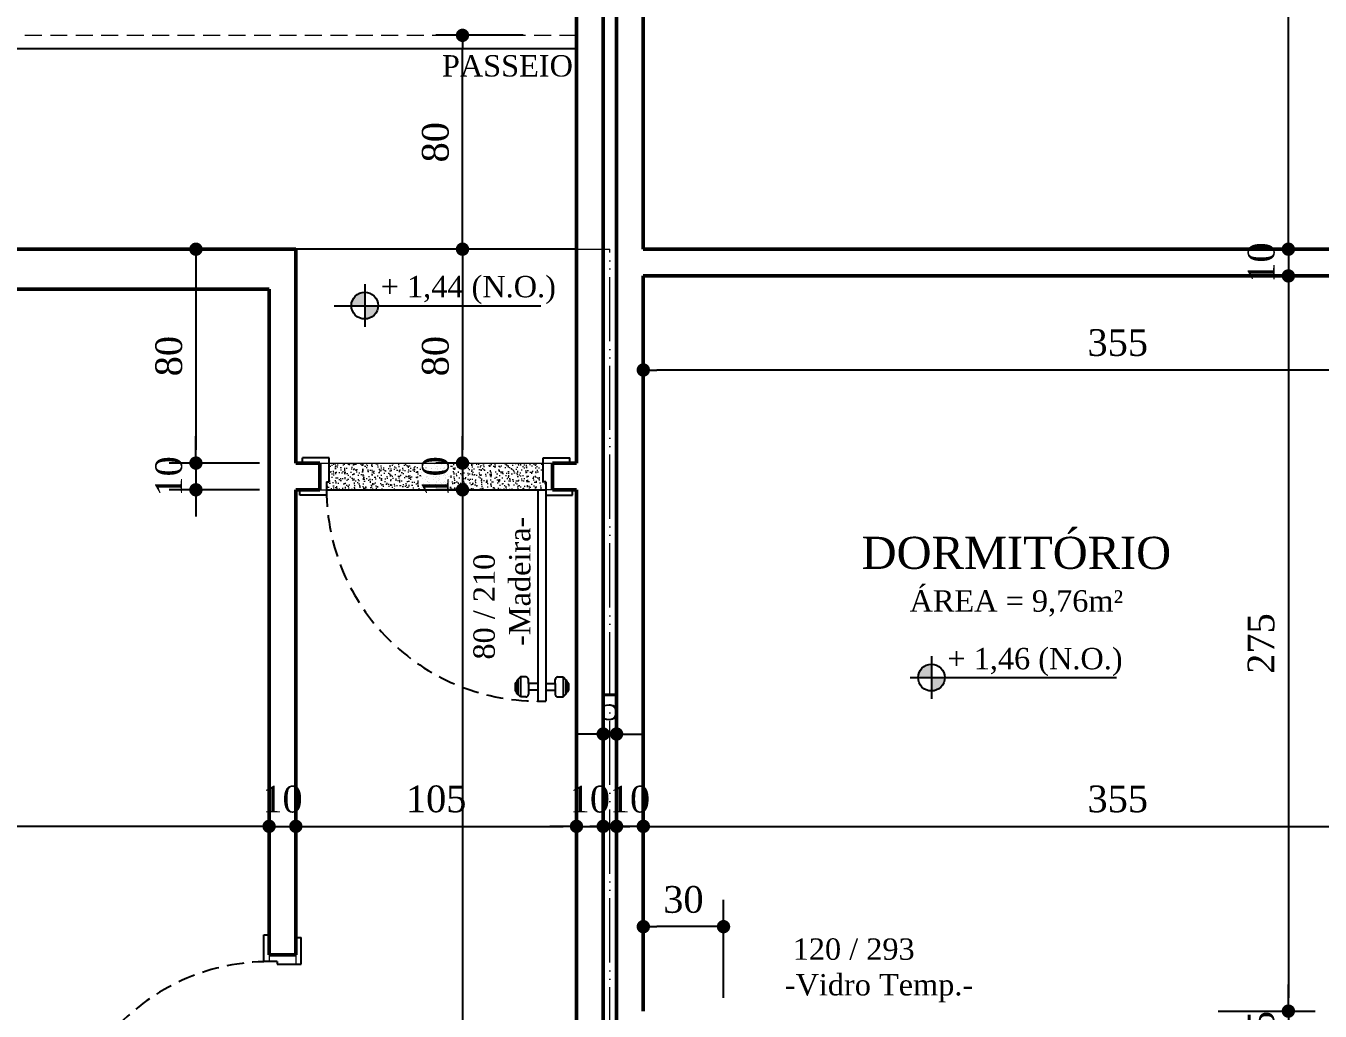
# Model space of a CAD drawing. Header units: millimetres. Extents: x 81693 to 98868, y 6565 to 11437.
# Drawn here: x 82717.8 to 83202, y 9680.7 to 10049.2 of the extents above; entities that cross this region are included whole.
import ezdxf

# ---------------------------------------------------------------- set-up
doc = ezdxf.new("R2010")
doc.units = ezdxf.units.MM
doc.linetypes.add('ACAD_ISO05W100', pattern=[33, 24, -3, 0, -3, 0, -3])
doc.linetypes.add('HIDDEN', pattern=[9.525, 6.35, -3.175])
for name, color, linetype, lineweight in [('Cotas', 12, 'Continuous', 5), ('Parede Baixa', 5, 'Continuous', 50), ('Pisos Externos', 15, 'Continuous', 9), ('Portas - Janelas', 2, 'Continuous', 20), ('Projeção Balanço', 2, 'ACAD_ISO05W100', 20), ('Projeção Cobertura', 2, 'HIDDEN', 20)]:
    doc.layers.add(name, color=color, linetype=linetype, lineweight=lineweight)
for name, color, linetype in [('Fachada', 3, 'Continuous'), ('Hachuria - Moveis', 1, 'Continuous'), ('Piso', 55, 'Continuous'), ('PN010', 1, 'Continuous'), ('PORTAS', 3, 'Continuous'), ('Portas-Cotas', 2, 'Continuous'), ('Portas-Projeção', 55, 'HIDDEN'), ('Texto', 2, 'Continuous')]:
    doc.layers.add(name, color=color, linetype=linetype)
doc.styles.add('Valéria', font='romantic.ttf', dxfattribs={"height": 10})
doc.dimstyles.new('Cota - 50', dxfattribs={"dimtxt": 10, "dimasz": 5, "dimexe": 10, "dimexo": 20, "dimgap": 5, "dimtad": 1, "dimtxsty": 'Valéria', "dimblk": 'DOT', "dimcen": 0, "dimclrd": 12, "dimclre": 12, "dimclrt": 2, "dimazin": 2, "dimtfac": 1, "dimtix": 1, "dimtmove": 0, "dimatfit": 3, "dimldrblk": 'DOT', "dimfxl": 1, "dimarcsym": 0})

# ---------------------------------------------------------------- blocks, each defined once
blk = doc.blocks.new('_Dot')
at = {"color": 0, "linetype": 'ByBlock', "lineweight": -2}
blk.add_line((-0.5, 0), (-1, 0), dxfattribs=at)
at = {"color": 0, "linetype": 'ByBlock', "const_width": 0.5}
blk.add_lwpolyline([(-0.25, 0, 1), (0.25, 0, 1)], format="xyb", close=True, dxfattribs=at)
blk = doc.blocks.new('*D576')
at = {"layer": 'Cotas', "color": 12, "lineweight": -2, "transparency": 16777216}
for p, q in [((83190.12, 9970.7), (83190.12, 9975.7)), ((83163.79, 9965.7), (83200.12, 9965.7)), ((83190.12, 9965.7), (83190.12, 9955.7)), ((83163.79, 9955.7), (83200.12, 9955.7)), ((83190.12, 9950.7), (83190.12, 9945.7))]:
    blk.add_line(p, q, dxfattribs=at)
at = {"layer": 'Defpoints', "color": 0, "transparency": 16777216}
for p in [(83143.79, 9965.7), (83143.79, 9955.7), (83190.12, 9955.7)]:
    blk.add_point(p, dxfattribs=at)
at = {"layer": 'Cotas', "color": 12, "lineweight": -2, "transparency": 16777216, "xscale": 5, "yscale": 5, "zscale": 5}
for p, rotation in [((83190.12, 9965.7), 270), ((83190.12, 9955.7), 90)]:
    blk.add_blockref('_Dot', p, dxfattribs=dict(at, rotation=rotation))
at = {"layer": 'Cotas', "color": 2, "transparency": 16777216, "insert": (83180.01, 9960.7), "char_height": 10, "attachment_point": 5, "rotation": 90, "style": 'Valéria'}
blk.add_mtext('10', dxfattribs=at)
blk = doc.blocks.new('*D577')
at = {"layer": 'Cotas', "color": 12, "lineweight": -2, "transparency": 16777216}
for p, q in [((83163.79, 10240.7), (83200.12, 10240.7)), ((83190.12, 9970.7), (83190.12, 10235.7)), ((83163.79, 9965.7), (83200.12, 9965.7))]:
    blk.add_line(p, q, dxfattribs=at)
at = {"layer": 'Defpoints', "color": 0, "transparency": 16777216}
for p in [(83143.79, 10240.7), (83190.12, 10240.7), (83143.79, 9965.7)]:
    blk.add_point(p, dxfattribs=at)
at = {"layer": 'Cotas', "color": 12, "lineweight": -2, "transparency": 16777216, "xscale": 5, "yscale": 5, "zscale": 5}
for p, rotation in [((83190.12, 10240.7), 90), ((83190.12, 9965.7), 270)]:
    blk.add_blockref('_Dot', p, dxfattribs=dict(at, rotation=rotation))
at = {"layer": 'Cotas', "color": 2, "transparency": 16777216, "insert": (83179.93, 10103.2), "char_height": 10, "attachment_point": 5, "rotation": 90, "style": 'Valéria'}
blk.add_mtext('275', dxfattribs=at)
blk = doc.blocks.new('*D578')
at = {"layer": 'Cotas', "color": 12, "lineweight": -2, "transparency": 16777216}
for p, q in [((83163.79, 9955.7), (83200.12, 9955.7)), ((83190.12, 9950.7), (83190.12, 9685.7)), ((83163.79, 9680.7), (83200.12, 9680.7))]:
    blk.add_line(p, q, dxfattribs=at)
at = {"layer": 'Defpoints', "color": 0, "transparency": 16777216}
for p in [(83143.79, 9955.7), (83143.79, 9680.7), (83190.12, 9680.7)]:
    blk.add_point(p, dxfattribs=at)
at = {"layer": 'Cotas', "color": 12, "lineweight": -2, "transparency": 16777216, "xscale": 5, "yscale": 5, "zscale": 5}
for p, rotation in [((83190.12, 9955.7), 90), ((83190.12, 9680.7), 270)]:
    blk.add_blockref('_Dot', p, dxfattribs=dict(at, rotation=rotation))
at = {"layer": 'Cotas', "color": 2, "transparency": 16777216, "insert": (83179.93, 9818.2), "char_height": 10, "attachment_point": 5, "rotation": 90, "style": 'Valéria'}
blk.add_mtext('275', dxfattribs=at)
blk = doc.blocks.new('*D579')
at = {"layer": 'Cotas', "color": 12, "lineweight": -2, "transparency": 16777216}
for p, q in [((83190.12, 9685.7), (83190.12, 9690.7)), ((83163.79, 9680.7), (83200.12, 9680.7)), ((83190.12, 9680.7), (83190.12, 9665.7)), ((83163.79, 9665.7), (83200.12, 9665.7)), ((83190.12, 9660.7), (83190.12, 9655.7))]:
    blk.add_line(p, q, dxfattribs=at)
at = {"layer": 'Defpoints', "color": 0, "transparency": 16777216}
for p in [(83143.79, 9680.7), (83143.79, 9665.7), (83190.12, 9665.7)]:
    blk.add_point(p, dxfattribs=at)
at = {"layer": 'Cotas', "color": 12, "lineweight": -2, "transparency": 16777216, "xscale": 5, "yscale": 5, "zscale": 5}
for p, rotation in [((83190.12, 9680.7), 270), ((83190.12, 9665.7), 90)]:
    blk.add_blockref('_Dot', p, dxfattribs=dict(at, rotation=rotation))
at = {"layer": 'Cotas', "color": 2, "transparency": 16777216, "insert": (83179.93, 9673.2), "char_height": 10, "attachment_point": 5, "rotation": 90, "style": 'Valéria'}
blk.add_mtext('15', dxfattribs=at)
blk = doc.blocks.new('*D590')
at = {"layer": 'Cotas', "color": 12, "lineweight": -2, "transparency": 16777216}
for p, q in [((82948.79, 9935.7), (82948.79, 9910.51)), ((83303.79, 9935.7), (83303.79, 9910.51)), ((83298.79, 9920.51), (82953.79, 9920.51))]:
    blk.add_line(p, q, dxfattribs=at)
at = {"layer": 'Defpoints', "color": 0, "transparency": 16777216}
for p in [(82948.79, 9955.7), (83303.79, 9955.7), (82948.79, 9920.51)]:
    blk.add_point(p, dxfattribs=at)
at = {"layer": 'Cotas', "color": 12, "lineweight": -2, "transparency": 16777216, "xscale": 5, "yscale": 5, "zscale": 5, "rotation": 180}
blk.add_blockref('_Dot', (82948.79, 9920.51), dxfattribs=at)
at = {"layer": 'Cotas', "color": 12, "lineweight": -2, "transparency": 16777216, "xscale": 5, "yscale": 5, "zscale": 5}
blk.add_blockref('_Dot', (83303.79, 9920.51), dxfattribs=at)
at = {"layer": 'Cotas', "color": 2, "transparency": 16777216, "insert": (83126.29, 9930.71), "char_height": 10, "attachment_point": 5, "style": 'Valéria'}
blk.add_mtext('355', dxfattribs=at)
blk = doc.blocks.new('*D606')
at = {"layer": 'Cotas', "color": 12, "lineweight": -2, "transparency": 16777216}
for p, q in [((82453.79, 9765.6), (82453.79, 9739.81)), ((82808.79, 9765.6), (82808.79, 9739.81)), ((82803.79, 9749.81), (82458.79, 9749.81))]:
    blk.add_line(p, q, dxfattribs=at)
at = {"layer": 'Defpoints', "color": 0, "transparency": 16777216}
for p in [(82453.79, 9785.6), (82808.79, 9785.6), (82453.79, 9749.81)]:
    blk.add_point(p, dxfattribs=at)
at = {"layer": 'Cotas', "color": 12, "lineweight": -2, "transparency": 16777216, "xscale": 5, "yscale": 5, "zscale": 5, "rotation": 180}
blk.add_blockref('_Dot', (82453.79, 9749.81), dxfattribs=at)
at = {"layer": 'Cotas', "color": 12, "lineweight": -2, "transparency": 16777216, "xscale": 5, "yscale": 5, "zscale": 5}
blk.add_blockref('_Dot', (82808.79, 9749.81), dxfattribs=at)
at = {"layer": 'Cotas', "color": 2, "transparency": 16777216, "insert": (82631.29, 9760.01), "char_height": 10, "attachment_point": 5, "style": 'Valéria'}
blk.add_mtext('355', dxfattribs=at)
blk = doc.blocks.new('*D607')
at = {"layer": 'Cotas', "color": 12, "lineweight": -2, "transparency": 16777216}
for p, q in [((82798.79, 9965.7), (82771.41, 9965.7)), ((82781.41, 9960.7), (82781.41, 9890.7)), ((82805.2, 9885.7), (82771.41, 9885.7))]:
    blk.add_line(p, q, dxfattribs=at)
at = {"layer": 'Defpoints', "color": 0, "transparency": 16777216}
for p in [(82818.79, 9965.7), (82781.41, 9885.7), (82825.2, 9885.7)]:
    blk.add_point(p, dxfattribs=at)
at = {"layer": 'Cotas', "color": 12, "lineweight": -2, "transparency": 16777216, "xscale": 5, "yscale": 5, "zscale": 5}
for p, rotation in [((82781.41, 9965.7), 90), ((82781.41, 9885.7), 270)]:
    blk.add_blockref('_Dot', p, dxfattribs=dict(at, rotation=rotation))
at = {"layer": 'Cotas', "color": 2, "transparency": 16777216, "insert": (82771.3, 9925.7), "char_height": 10, "attachment_point": 5, "rotation": 90, "style": 'Valéria'}
blk.add_mtext('80', dxfattribs=at)
blk = doc.blocks.new('*D632')
at = {"layer": 'Cotas', "color": 12, "lineweight": -2, "transparency": 16777216}
for p, q in [((82808.79, 9772.42), (82808.79, 9739.81)), ((82818.79, 9772.42), (82818.79, 9739.81)), ((82803.79, 9749.81), (82798.79, 9749.81)), ((82808.79, 9749.81), (82818.79, 9749.81)), ((82823.79, 9749.81), (82828.79, 9749.81))]:
    blk.add_line(p, q, dxfattribs=at)
at = {"layer": 'Defpoints', "color": 0, "transparency": 16777216}
for p in [(82808.79, 9792.42), (82818.79, 9792.42), (82818.79, 9749.81)]:
    blk.add_point(p, dxfattribs=at)
at = {"layer": 'Cotas', "color": 12, "lineweight": -2, "transparency": 16777216, "xscale": 5, "yscale": 5, "zscale": 5}
blk.add_blockref('_Dot', (82808.79, 9749.81), dxfattribs=at)
at = {"layer": 'Cotas', "color": 12, "lineweight": -2, "transparency": 16777216, "xscale": 5, "yscale": 5, "zscale": 5, "rotation": 180}
blk.add_blockref('_Dot', (82818.79, 9749.81), dxfattribs=at)
at = {"layer": 'Cotas', "color": 2, "transparency": 16777216, "insert": (82813.79, 9759.92), "char_height": 10, "attachment_point": 5, "style": 'Valéria'}
blk.add_mtext('10', dxfattribs=at)
blk = doc.blocks.new('*D633')
at = {"layer": 'Cotas', "color": 12, "lineweight": -2, "transparency": 16777216}
for p, q in [((82923.79, 9772.42), (82923.79, 9739.81)), ((82823.79, 9749.81), (82918.79, 9749.81)), ((82818.79, 9745.6), (82818.79, 9739.81))]:
    blk.add_line(p, q, dxfattribs=at)
at = {"layer": 'Defpoints', "color": 0, "transparency": 16777216}
for p in [(82923.79, 9792.42), (82818.79, 9765.6), (82923.79, 9749.81)]:
    blk.add_point(p, dxfattribs=at)
at = {"layer": 'Cotas', "color": 12, "lineweight": -2, "transparency": 16777216, "xscale": 5, "yscale": 5, "zscale": 5, "rotation": 180}
blk.add_blockref('_Dot', (82818.79, 9749.81), dxfattribs=at)
at = {"layer": 'Cotas', "color": 12, "lineweight": -2, "transparency": 16777216, "xscale": 5, "yscale": 5, "zscale": 5}
blk.add_blockref('_Dot', (82923.79, 9749.81), dxfattribs=at)
at = {"layer": 'Cotas', "color": 2, "transparency": 16777216, "insert": (82871.29, 9760.01), "char_height": 10, "attachment_point": 5, "style": 'Valéria'}
blk.add_mtext('105', dxfattribs=at)
blk = doc.blocks.new('*D468')
at = {"layer": 'Cotas', "color": 12, "lineweight": -2, "transparency": 16777216}
for p, q in [((82903.79, 9965.7), (82871.14, 9965.7)), ((82881.14, 9960.7), (82881.14, 9890.7)), ((82883.79, 9885.7), (82871.14, 9885.7))]:
    blk.add_line(p, q, dxfattribs=at)
at = {"layer": 'Defpoints', "color": 0, "transparency": 16777216}
for p in [(82923.79, 9965.7), (82881.14, 9885.7), (82903.79, 9885.7)]:
    blk.add_point(p, dxfattribs=at)
at = {"layer": 'Cotas', "color": 12, "lineweight": -2, "transparency": 16777216, "xscale": 5, "yscale": 5, "zscale": 5}
for p, rotation in [((82881.14, 9965.7), 90), ((82881.14, 9885.7), 270)]:
    blk.add_blockref('_Dot', p, dxfattribs=dict(at, rotation=rotation))
at = {"layer": 'Cotas', "color": 2, "transparency": 16777216, "insert": (82871.03, 9925.7), "char_height": 10, "attachment_point": 5, "rotation": 90, "style": 'Valéria'}
blk.add_mtext('80', dxfattribs=at)
blk = doc.blocks.new('*D469')
at = {"layer": 'Cotas', "color": 12, "lineweight": -2, "transparency": 16777216}
for p, q in [((82881.14, 9890.7), (82881.14, 9895.7)), ((82883.79, 9885.7), (82871.14, 9885.7)), ((82881.14, 9885.7), (82881.14, 9875.7)), ((82883.79, 9875.7), (82871.14, 9875.7)), ((82881.14, 9870.7), (82881.14, 9865.7))]:
    blk.add_line(p, q, dxfattribs=at)
at = {"layer": 'Defpoints', "color": 0, "transparency": 16777216}
for p in [(82903.79, 9885.7), (82881.14, 9875.7), (82903.79, 9875.7)]:
    blk.add_point(p, dxfattribs=at)
at = {"layer": 'Cotas', "color": 12, "lineweight": -2, "transparency": 16777216, "xscale": 5, "yscale": 5, "zscale": 5}
for p, rotation in [((82881.14, 9885.7), 270), ((82881.14, 9875.7), 90)]:
    blk.add_blockref('_Dot', p, dxfattribs=dict(at, rotation=rotation))
at = {"layer": 'Cotas', "color": 2, "transparency": 16777216, "insert": (82871.03, 9880.7), "char_height": 10, "attachment_point": 5, "rotation": 90, "style": 'Valéria'}
blk.add_mtext('10', dxfattribs=at)
blk = doc.blocks.new('*D470')
at = {"layer": 'Cotas', "color": 12, "lineweight": -2, "transparency": 16777216}
for p, q in [((82883.79, 9875.7), (82871.14, 9875.7)), ((82881.14, 9870.7), (82881.14, 9210.7)), ((82883.79, 9205.7), (82871.14, 9205.7))]:
    blk.add_line(p, q, dxfattribs=at)
at = {"layer": 'Defpoints', "color": 0, "transparency": 16777216}
for p in [(82903.79, 9875.7), (82881.14, 9205.7), (82903.79, 9205.7)]:
    blk.add_point(p, dxfattribs=at)
at = {"layer": 'Cotas', "color": 12, "lineweight": -2, "transparency": 16777216, "xscale": 5, "yscale": 5, "zscale": 5}
for p, rotation in [((82881.14, 9875.7), 90), ((82881.14, 9205.7), 270)]:
    blk.add_blockref('_Dot', p, dxfattribs=dict(at, rotation=rotation))
at = {"layer": 'Cotas', "color": 2, "transparency": 16777216, "insert": (82870.99, 9540.7), "char_height": 10, "attachment_point": 5, "rotation": 90, "style": 'Valéria'}
blk.add_mtext('670', dxfattribs=at)
blk = doc.blocks.new('*D350')
at = {"layer": 'Defpoints', "color": 0, "transparency": 16777216}
for p in [(82948.79, 9712.29), (82948.79, 9665.7), (82978.79, 9665.7)]:
    blk.add_point(p, dxfattribs=at)
at = {"layer": 'Piso', "color": 12, "lineweight": -2, "transparency": 16777216}
for p, q in [((82948.79, 9685.7), (82948.79, 9722.29)), ((82978.79, 9685.7), (82978.79, 9722.29)), ((82973.79, 9712.29), (82953.79, 9712.29))]:
    blk.add_line(p, q, dxfattribs=at)
at = {"layer": 'Piso', "color": 12, "lineweight": -2, "transparency": 16777216, "xscale": 5, "yscale": 5, "zscale": 5, "rotation": 180}
blk.add_blockref('_Dot', (82948.79, 9712.29), dxfattribs=at)
at = {"layer": 'Piso', "color": 12, "lineweight": -2, "transparency": 16777216, "xscale": 5, "yscale": 5, "zscale": 5}
blk.add_blockref('_Dot', (82978.79, 9712.29), dxfattribs=at)
at = {"layer": 'Piso', "color": 2, "transparency": 16777216, "insert": (82963.79, 9722.4), "char_height": 10, "attachment_point": 5, "style": 'Valéria'}
blk.add_mtext('30', dxfattribs=at)
blk = doc.blocks.new('*D351')
at = {"layer": 'Defpoints', "color": 0, "transparency": 16777216}
for p in [(82923.79, 9792.42), (82933.79, 9792.42), (82933.79, 9749.81)]:
    blk.add_point(p, dxfattribs=at)
at = {"layer": 'Piso', "color": 12, "lineweight": -2, "transparency": 16777216}
for p, q in [((82923.79, 9772.42), (82923.79, 9739.81)), ((82933.79, 9772.42), (82933.79, 9739.81)), ((82918.79, 9749.81), (82913.79, 9749.81)), ((82923.79, 9749.81), (82933.79, 9749.81)), ((82938.79, 9749.81), (82943.79, 9749.81))]:
    blk.add_line(p, q, dxfattribs=at)
at = {"layer": 'Piso', "color": 12, "lineweight": -2, "transparency": 16777216, "xscale": 5, "yscale": 5, "zscale": 5}
blk.add_blockref('_Dot', (82923.79, 9749.81), dxfattribs=at)
at = {"layer": 'Piso', "color": 12, "lineweight": -2, "transparency": 16777216, "xscale": 5, "yscale": 5, "zscale": 5, "rotation": 180}
blk.add_blockref('_Dot', (82933.79, 9749.81), dxfattribs=at)
at = {"layer": 'Piso', "color": 2, "transparency": 16777216, "insert": (82928.79, 9759.92), "char_height": 10, "attachment_point": 5, "style": 'Valéria'}
blk.add_mtext('10', dxfattribs=at)
blk = doc.blocks.new('*D352')
at = {"layer": 'Defpoints', "color": 0, "transparency": 16777216}
for p in [(82938.79, 9784.35), (82933.79, 9739.81), (82938.79, 9739.81)]:
    blk.add_point(p, dxfattribs=at)
at = {"layer": 'Piso', "color": 12, "lineweight": -2, "transparency": 16777216}
for p, q in [((82933.79, 9759.81), (82933.79, 9794.35)), ((82938.79, 9759.81), (82938.79, 9794.35)), ((82928.79, 9784.35), (82923.79, 9784.35)), ((82933.79, 9784.35), (82938.79, 9784.35)), ((82943.79, 9784.35), (82948.79, 9784.35))]:
    blk.add_line(p, q, dxfattribs=at)
at = {"layer": 'Piso', "color": 12, "lineweight": -2, "transparency": 16777216, "xscale": 5, "yscale": 5, "zscale": 5}
blk.add_blockref('_Dot', (82933.79, 9784.35), dxfattribs=at)
at = {"layer": 'Piso', "color": 12, "lineweight": -2, "transparency": 16777216, "xscale": 5, "yscale": 5, "zscale": 5, "rotation": 180}
blk.add_blockref('_Dot', (82938.79, 9784.35), dxfattribs=at)
at = {"layer": 'Piso', "color": 2, "transparency": 16777216, "insert": (82936.29, 9794.54), "char_height": 10, "attachment_point": 5, "style": 'Valéria'}
blk.add_mtext('5', dxfattribs=at)
blk = doc.blocks.new('*D353')
at = {"layer": 'Defpoints', "color": 0, "transparency": 16777216}
for p in [(82938.79, 9792.42), (82948.79, 9792.42), (82938.79, 9749.81)]:
    blk.add_point(p, dxfattribs=at)
at = {"layer": 'Piso', "color": 12, "lineweight": -2, "transparency": 16777216}
for p, q in [((82938.79, 9772.42), (82938.79, 9739.81)), ((82948.79, 9772.42), (82948.79, 9739.81)), ((82933.79, 9749.81), (82928.79, 9749.81)), ((82948.79, 9749.81), (82938.79, 9749.81)), ((82953.79, 9749.81), (82958.79, 9749.81))]:
    blk.add_line(p, q, dxfattribs=at)
at = {"layer": 'Piso', "color": 12, "lineweight": -2, "transparency": 16777216, "xscale": 5, "yscale": 5, "zscale": 5}
blk.add_blockref('_Dot', (82938.79, 9749.81), dxfattribs=at)
at = {"layer": 'Piso', "color": 12, "lineweight": -2, "transparency": 16777216, "xscale": 5, "yscale": 5, "zscale": 5, "rotation": 180}
blk.add_blockref('_Dot', (82948.79, 9749.81), dxfattribs=at)
at = {"layer": 'Piso', "color": 2, "transparency": 16777216, "insert": (82943.79, 9759.92), "char_height": 10, "attachment_point": 5, "style": 'Valéria'}
blk.add_mtext('10', dxfattribs=at)
blk = doc.blocks.new('*D354')
at = {"layer": 'Defpoints', "color": 0, "transparency": 16777216}
for p in [(82948.79, 9792.42), (83303.79, 9792.42), (83303.79, 9749.81)]:
    blk.add_point(p, dxfattribs=at)
at = {"layer": 'Piso', "color": 12, "lineweight": -2, "transparency": 16777216}
for p, q in [((82948.79, 9772.42), (82948.79, 9739.81)), ((83303.79, 9772.42), (83303.79, 9739.81)), ((82953.79, 9749.81), (83298.79, 9749.81))]:
    blk.add_line(p, q, dxfattribs=at)
at = {"layer": 'Piso', "color": 12, "lineweight": -2, "transparency": 16777216, "xscale": 5, "yscale": 5, "zscale": 5, "rotation": 180}
blk.add_blockref('_Dot', (82948.79, 9749.81), dxfattribs=at)
at = {"layer": 'Piso', "color": 12, "lineweight": -2, "transparency": 16777216, "xscale": 5, "yscale": 5, "zscale": 5}
blk.add_blockref('_Dot', (83303.79, 9749.81), dxfattribs=at)
at = {"layer": 'Piso', "color": 2, "transparency": 16777216, "insert": (83126.29, 9760.01), "char_height": 10, "attachment_point": 5, "style": 'Valéria'}
blk.add_mtext('355', dxfattribs=at)
blk = doc.blocks.new('*D367')
at = {"layer": 'Defpoints', "color": 0, "transparency": 16777216}
for p in [(82825.2, 9885.7), (82781.41, 9875.7), (82825.2, 9875.7)]:
    blk.add_point(p, dxfattribs=at)
at = {"layer": 'Piso', "color": 12, "lineweight": -2, "transparency": 16777216}
for p, q in [((82781.41, 9890.7), (82781.41, 9895.7)), ((82805.2, 9885.7), (82771.41, 9885.7)), ((82781.41, 9885.7), (82781.41, 9875.7)), ((82805.2, 9875.7), (82771.41, 9875.7)), ((82781.41, 9870.7), (82781.41, 9865.7))]:
    blk.add_line(p, q, dxfattribs=at)
at = {"layer": 'Piso', "color": 12, "lineweight": -2, "transparency": 16777216, "xscale": 5, "yscale": 5, "zscale": 5}
for p, rotation in [((82781.41, 9885.7), 270), ((82781.41, 9875.7), 90)]:
    blk.add_blockref('_Dot', p, dxfattribs=dict(at, rotation=rotation))
at = {"layer": 'Piso', "color": 2, "transparency": 16777216, "insert": (82771.3, 9880.7), "char_height": 10, "attachment_point": 5, "rotation": 90, "style": 'Valéria'}
blk.add_mtext('10', dxfattribs=at)
blk = doc.blocks.new('*D371')
at = {"layer": 'Defpoints', "color": 0, "transparency": 16777216}
for p in [(82881.14, 10045.7), (82923.79, 10045.7), (82923.79, 9965.7)]:
    blk.add_point(p, dxfattribs=at)
at = {"layer": 'Piso', "color": 12, "lineweight": -2, "transparency": 16777216}
for p, q in [((82903.79, 10045.7), (82871.14, 10045.7)), ((82881.14, 9970.7), (82881.14, 10040.7)), ((82903.79, 9965.7), (82871.14, 9965.7))]:
    blk.add_line(p, q, dxfattribs=at)
at = {"layer": 'Piso', "color": 12, "lineweight": -2, "transparency": 16777216, "xscale": 5, "yscale": 5, "zscale": 5}
for p, rotation in [((82881.14, 10045.7), 90), ((82881.14, 9965.7), 270)]:
    blk.add_blockref('_Dot', p, dxfattribs=dict(at, rotation=rotation))
at = {"layer": 'Piso', "color": 2, "transparency": 16777216, "insert": (82871.03, 10005.7), "char_height": 10, "attachment_point": 5, "rotation": 90, "style": 'Valéria'}
blk.add_mtext('80', dxfattribs=at)

msp = doc.modelspace()

# ---------------------------------------------------------------- hatches: boundary and pattern name
at = {"layer": 'Pisos Externos'}
h = msp.add_hatch(dxfattribs=at)
h.set_pattern_fill('AR-SAND', color=256, scale=0.05, angle=135)
h.set_pattern_definition([(172.5, (18908.4363, 2902.5188), (-1.673767446, -1.786906744), [0, -1.9304, 0, -2.159, 0, -2.06375]), (142.5, (18908.4363, 2902.5188), (-4.12366426, -0.94505464), [0, -1.0414, 0, -1.7399, 0, -0.66675]), (102.5, (18909.5409, 2901.4142), (-2.80166156, 2.79149913), [0, -0.635, 0, -2.286, 0, -2.9845]), (92.5, (18909.541, 2901.4142), (-3.4877539, 1.91140555), [0, -0.3175, 0, -1.4986, 0, -1.7145])])
h.paths.add_polyline_path([(82911.2927, 9885.6965), (82831.2927, 9885.6965), (82831.2927, 9878.6965), (82830.2927, 9878.6965), (82830.2927, 9875.6965), (82909.2927, 9875.6965), (82912.2927, 9875.6965), (82912.2927, 9878.6965), (82911.2927, 9878.6965)])
h.paths.add_polyline_path([(82881.7304, 9870.1566), (82881.7304, 9889.9495), (82860.1772, 9889.9495), (82860.1772, 9870.1566)], flags=9)
at = {"layer": 'Portas - Janelas'}
h = msp.add_hatch(color=256, dxfattribs=at)
edge = h.paths.add_edge_path()
edge.add_arc((82844.5692, 9944.6), 5, 90, 180)
edge.add_line((82839.5692, 9944.6), (82844.5692, 9944.6))
edge.add_line((82844.5692, 9944.6), (82844.5692, 9949.6))
edge = h.paths.add_edge_path()
edge.add_arc((82844.5692, 9944.6), 5, 270, 360)
edge.add_line((82849.5692, 9944.6), (82844.5692, 9944.6))
edge.add_line((82844.5692, 9944.6), (82844.5692, 9939.6))
h = msp.add_hatch(color=256, dxfattribs=at)
edge = h.paths.add_edge_path()
edge.add_arc((83056.5798, 9805.4492), 5, 90, 180)
edge.add_line((83051.5798, 9805.4492), (83056.5798, 9805.4492))
edge.add_line((83056.5798, 9805.4492), (83056.5798, 9810.4492))
edge = h.paths.add_edge_path()
edge.add_arc((83056.5798, 9805.4492), 5, 270, 360)
edge.add_line((83061.5798, 9805.4492), (83056.5798, 9805.4492))
edge.add_line((83056.5798, 9805.4492), (83056.5798, 9800.4492))

# ---------------------------------------------------------------- linework, layer by layer
at = {"layer": 'Fachada'}
msp.add_line((82923.7927, 9965.6965), (82818.7927, 9965.6965), dxfattribs=at)
at = {"layer": 'Hachuria - Moveis'}
for centre in [(82844.5692, 9944.6), (83056.5798, 9805.4492)]:
    msp.add_circle(centre, 5, dxfattribs=at)
at = {"layer": 'Parede Baixa'}
for p, q in [((82923.7927, 9885.6965), (82923.7927, 10255.6965)), ((82933.7927, 8135.6965), (82933.7927, 10240.6965)), ((82938.7927, 8135.6965), (82938.7927, 10240.6965)), ((82948.7927, 9965.6965), (82948.7927, 10240.6965)), ((82818.7927, 9965.6965), (82703.7927, 9965.6965)), ((82818.7927, 9885.6965), (82818.7927, 9965.6965)), ((83303.7927, 9965.6965), (82948.7927, 9965.6965)), ((82948.7927, 9680.6965), (82948.7927, 9955.6965)), ((83303.7927, 9955.6965), (82948.7927, 9955.6965)), ((82808.7927, 9950.6965), (82703.7927, 9950.6965)), ((82808.7927, 9701.6965), (82808.7927, 9950.6965)), ((82827.7927, 9885.6965), (82818.7927, 9885.6965)), ((82827.7927, 9885.6965), (82827.7927, 9875.6965)), ((82923.7927, 9885.6965), (82914.7927, 9885.6965)), ((82914.7927, 9885.6965), (82914.7927, 9875.6965)), ((82818.7927, 9701.6965), (82818.7927, 9875.6965)), ((82827.7927, 9875.6965), (82818.7927, 9875.6965)), ((82923.7927, 9875.6965), (82914.7927, 9875.6965)), ((82923.7927, 9205.6965), (82923.7927, 9875.6965)), ((82818.7927, 9701.6965), (82808.7927, 9701.6965))]:
    msp.add_line(p, q, dxfattribs=at)
at = {"layer": 'Piso'}
msp.add_line((82830.2927, 9875.6965), (82909.2927, 9875.6965), dxfattribs=at)
at = {"layer": 'PN010'}
for p, q in [((82923.7927, 10040.6965), (82438.7927, 10040.6965)), ((82844.5692, 9952.6), (82844.5692, 9936.6)), ((82833.1617, 9944.4519), (82910.3915, 9944.4519)), ((83056.5798, 9813.4492), (83056.5798, 9797.4492)), ((83048.5798, 9805.4492), (83125.8095, 9805.4492))]:
    msp.add_line(p, q, dxfattribs=at)
at = {"layer": 'PORTAS', "color": 2, "linetype": 'Continuous'}
for p, q in [((82831.2927, 9887.6965), (82821.2927, 9887.6965)), ((82821.2927, 9885.6965), (82821.2927, 9887.6965)), ((82831.2927, 9885.6965), (82831.2927, 9887.6965)), ((82911.2927, 9885.6965), (82911.2927, 9887.6965)), ((82911.2927, 9887.6965), (82921.2927, 9887.6965)), ((82921.2927, 9885.6965), (82921.2927, 9887.6965)), ((82831.2927, 9878.6965), (82831.2927, 9885.6965)), ((82911.2927, 9878.6965), (82911.2927, 9885.6965)), ((82830.2927, 9878.6965), (82831.2927, 9878.6965)), ((82830.2927, 9878.6965), (82830.2927, 9873.6965)), ((82912.2927, 9878.6965), (82911.2927, 9878.6965)), ((82912.2927, 9878.6965), (82912.2927, 9875.6965)), ((82820.2927, 9873.6965), (82820.2927, 9875.6965)), ((82830.2927, 9873.6965), (82820.2927, 9873.6965)), ((82909.2927, 9875.6965), (82909.2927, 9796.6965)), ((82909.2927, 9875.6965), (82912.2927, 9875.6965)), ((82912.2927, 9875.6965), (82912.2927, 9796.6965)), ((82912.2927, 9873.6965), (82922.2927, 9873.6965)), ((82922.2927, 9873.6965), (82922.2927, 9875.6965)), ((82902.7927, 9805.6965), (82901.6462, 9804.55)), ((82902.7248, 9805.6286), (82902.7927, 9805.5607)), ((82902.7927, 9805.6965), (82902.7927, 9798.1965)), ((82904.7927, 9805.6965), (82902.7927, 9805.6965)), ((82916.7927, 9805.6965), (82918.7927, 9805.6965)), ((82918.7927, 9805.6965), (82918.7927, 9798.1965)), ((82918.7927, 9805.6965), (82919.9391, 9804.55)), ((82918.8606, 9805.6286), (82918.7927, 9805.5607)), ((82900.7927, 9803.1965), (82900.7927, 9800.6965)), ((82901.6462, 9804.55), (82901.2927, 9803.6965)), ((82901.2927, 9803.6965), (82901.2927, 9800.1965)), ((82901.6462, 9799.3429), (82901.2927, 9800.1965)), ((82901.7927, 9804.6965), (82901.7927, 9799.1965)), ((82905.7927, 9803.1965), (82905.7927, 9804.6965)), ((82909.2927, 9803.1965), (82905.7927, 9803.1965)), ((82905.7927, 9803.1965), (82905.7927, 9800.6965)), ((82909.2927, 9800.6965), (82905.7927, 9800.6965)), ((82905.7927, 9800.6965), (82905.7927, 9799.1965)), ((82912.2927, 9803.1965), (82915.7927, 9803.1965)), ((82912.2927, 9800.6965), (82915.7927, 9800.6965)), ((82915.7927, 9803.1965), (82915.7927, 9804.6965)), ((82915.7927, 9803.1965), (82915.7927, 9800.6965)), ((82915.7927, 9800.6965), (82915.7927, 9799.1965)), ((82919.7927, 9804.6965), (82919.7927, 9799.1965)), ((82919.9391, 9804.55), (82920.2927, 9803.6965)), ((82919.9391, 9799.3429), (82920.2927, 9800.1965)), ((82920.2927, 9803.6965), (82920.2927, 9800.1965)), ((82920.7927, 9803.1965), (82920.7927, 9800.6965)), ((82902.7927, 9798.1965), (82901.6462, 9799.3429)), ((82904.7927, 9798.1965), (82902.7927, 9798.1965)), ((82909.2927, 9796.6965), (82912.2927, 9796.6965)), ((82916.7927, 9798.1965), (82918.7927, 9798.1965)), ((82918.7927, 9798.1965), (82919.9391, 9799.3429)), ((82806.7927, 9699.1965), (82806.7927, 9709.1965)), ((82806.7927, 9709.1965), (82808.7927, 9709.1965)), ((82818.7927, 9708.1965), (82820.7927, 9708.1965)), ((82820.7927, 9698.1965), (82820.7927, 9708.1965)), ((82811.7927, 9699.1965), (82806.7927, 9699.1965)), ((82811.7927, 9699.1965), (82811.7927, 9698.1965)), ((82811.7927, 9698.1965), (82818.7927, 9698.1965)), ((82818.7927, 9698.1965), (82820.7927, 9698.1965))]:
    msp.add_line(p, q, dxfattribs=at)
for centre, radius, start, end in [((82904.7927, 9804.6965), 1, 0, 90), ((82916.7927, 9804.6965), 1, 90, 180), ((82901.2927, 9803.1965), 0.5, 90, 180), ((82901.2927, 9800.6965), 0.5, 180, 270), ((82920.2927, 9803.1965), 0.5, 0, 90), ((82920.2927, 9800.6965), 0.5, 270, 0), ((82904.7927, 9799.1965), 1, 270, 0), ((82916.7927, 9799.1965), 1, 180, 270)]:
    msp.add_arc(centre, radius, start, end, dxfattribs=at)
at = {"layer": 'Portas - Janelas'}
for p, q in [((82827.7927, 9885.6965), (82914.7927, 9885.6965)), ((82827.7927, 9875.6965), (82830.2927, 9875.6965)), ((82914.7927, 9875.6965), (82912.2927, 9875.6965)), ((82808.7927, 9701.6965), (82808.7927, 9699.1965)), ((82818.7927, 9701.6965), (82818.7927, 9698.1965))]:
    msp.add_line(p, q, dxfattribs=at)
at = {"layer": 'Portas-Projeção'}
for centre, start, end in [((82909.2927, 9875.6965), 180, 270), ((82808.7927, 9620.1965), 90, 180)]:
    msp.add_arc(centre, 79, start, end, dxfattribs=at)
at = {"layer": 'Projeção Balanço', "color": 1}
for p in [(82923.7927, 9965.6965), (82936.2927, 9665.6965)]:
    msp.add_line(p, (82936.2927, 9965.6965), dxfattribs=at)
at = {"layer": 'Projeção Cobertura'}
msp.add_line((82923.7927, 10045.6965), (82428.7927, 10045.6965), dxfattribs=at)

# ---------------------------------------------------------------- texts
at = {"layer": 'Portas-Cotas', "insert": (82895.9423, 9841.4633), "char_height": 8, "attachment_point": 5, "rotation": 90, "style": 'Valéria'}
msp.add_mtext('\\pxi-2.3669;80 / 210\\P\\pi0;-Madeira-', dxfattribs=at)
at = {"layer": 'Portas-Cotas', "style": 'Valéria'}
for s, insert, char_height, attachment_point in [('DORMITÓRIO\\P{\\H0.6667x;ÁREA = 9,76m²}', (83088.3577, 9858.1227), 12, 2), ('\\pxi-2.3669;120 / 293\\P\\pi0;-Vidro Temp.-', (83036.9526, 9695.9255), 8, 5)]:
    msp.add_mtext(s, dxfattribs=dict(at, insert=insert, char_height=char_height, attachment_point=attachment_point))
at = {"layer": 'Texto', "char_height": 8, "attachment_point": 1, "style": 'Valéria'}
for s, insert in [('{\\C1;PASSEIO}', (82873.4428, 10038.2912)), ('+ 1,44 (N.O.)', (82850.5326, 9955.7065)), ('+ 1,46 (N.O.)', (83062.5432, 9816.5557))]:
    msp.add_mtext(s, dxfattribs=dict(at, insert=insert))

# ---------------------------------------------------------------- dimensions: what is measured, and where the dimension line sits
at = {"layer": 'Cotas'}
for base, p1, p2, picture, middle in [((83190.1215, 10240.6965), (83143.7927, 9965.6965), (83143.7927, 10240.6965), '*D577', (83179.9292, 10103.1965)), ((83190.1215, 9955.6965), (83143.7927, 9965.6965), (83143.7927, 9955.6965), '*D576', (83180.0105, 9960.6965)), ((82781.4074, 9885.6965), (82818.7927, 9965.6965), (82825.1968, 9885.6965), '*D607', (82771.2965, 9925.6965)), ((82881.1387, 9885.6965), (82923.7927, 9965.6965), (82903.7927, 9885.6965), '*D468', (82871.0278, 9925.6965)), ((83190.1215, 9680.6965), (83143.7927, 9955.6965), (83143.7927, 9680.6965), '*D578', (83179.9292, 9818.1965)), ((82881.1387, 9875.6965), (82903.7927, 9885.6965), (82903.7927, 9875.6965), '*D469', (82871.0278, 9880.6965)), ((82881.1387, 9205.6965), (82903.7927, 9875.6965), (82903.7927, 9205.6965), '*D470', (82870.9908, 9540.6965)), ((83190.1215, 9665.6965), (83143.7927, 9680.6965), (83143.7927, 9665.6965), '*D579', (83179.9292, 9673.1965))]:
    dim = msp.add_linear_dim(base=base, p1=p1, p2=p2, angle=90, dimstyle='Cota - 50', dxfattribs=at)
    dim.commit()
    dim.dimension.update_dxf_attribs({"geometry": picture, "text_midpoint": middle})
for base, p1, p2, picture, middle in [((82948.7927, 9920.5146), (83303.7927, 9955.6965), (82948.7927, 9955.6965), '*D590', (83126.2927, 9930.7069)), ((82818.7927, 9749.8131), (82808.7927, 9792.4167), (82818.7927, 9792.4167), '*D632', (82813.7927, 9759.924)), ((82923.7927, 9749.8131), (82818.7927, 9765.6019), (82923.7927, 9792.4167), '*D633', (82871.2927, 9760.0054)), ((82453.7927, 9749.8131), (82808.7927, 9785.6019), (82453.7927, 9785.6019), '*D606', (82631.2927, 9760.0054))]:
    dim = msp.add_linear_dim(base=base, p1=p1, p2=p2, dimstyle='Cota - 50', dxfattribs=at)
    dim.commit()
    dim.dimension.update_dxf_attribs({"geometry": picture, "text_midpoint": middle})
at = {"layer": 'Piso'}
for base, p1, p2, picture, middle in [((82881.1387, 10045.6965), (82923.7927, 9965.6965), (82923.7927, 10045.6965), '*D371', (82871.0278, 10005.6965)), ((82781.4074, 9875.6965), (82825.1968, 9885.6965), (82825.1968, 9875.6965), '*D367', (82771.2965, 9880.6965))]:
    dim = msp.add_linear_dim(base=base, p1=p1, p2=p2, angle=90, dimstyle='Cota - 50', override={"dimfxl": 25.4}, dxfattribs=at)
    dim.commit()
    dim.dimension.update_dxf_attribs({"geometry": picture, "text_midpoint": middle})
for base, p1, p2, picture, middle in [((82938.7927, 9784.3495), (82933.7927, 9739.8131), (82938.7927, 9739.8131), '*D352', (82936.2927, 9794.5418)), ((82933.7927, 9749.8131), (82923.7927, 9792.4167), (82933.7927, 9792.4167), '*D351', (82928.7927, 9759.924)), ((82938.7927, 9749.8131), (82948.7927, 9792.4167), (82938.7927, 9792.4167), '*D353', (82943.7927, 9759.924)), ((83303.7927, 9749.8131), (82948.7927, 9792.4167), (83303.7927, 9792.4167), '*D354', (83126.2927, 9760.0054)), ((82948.7927, 9712.2929), (82978.7927, 9665.6965), (82948.7927, 9665.6965), '*D350', (82963.7927, 9722.4039))]:
    dim = msp.add_linear_dim(base=base, p1=p1, p2=p2, dimstyle='Cota - 50', override={"dimfxl": 25.4}, dxfattribs=at)
    dim.commit()
    dim.dimension.update_dxf_attribs({"geometry": picture, "text_midpoint": middle})

doc.saveas('drawing.dxf')
